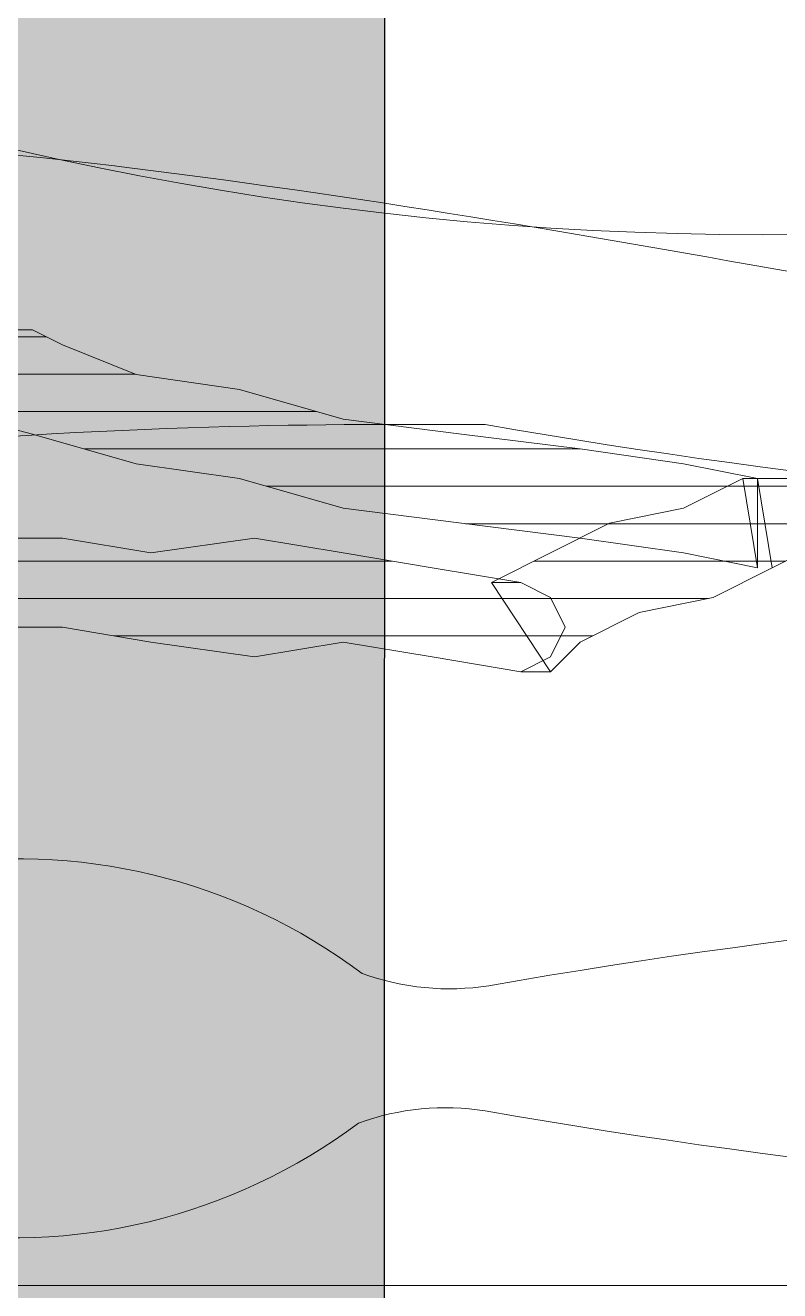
# Model space of a CAD drawing. Header units: centimetres. Extents: x 54005 to 61405, y 90310 to 94744.
# Drawn here: x 56647.44 to 56649.963, y 91600.842 to 91605.072 of the extents above; entities that cross this region are included whole.
import ezdxf

# ---------------------------------------------------------------- set-up
doc = ezdxf.new("R2010")
doc.units = ezdxf.units.CM
doc.header["$LTSCALE"] = 25
doc.linetypes.add('DASHDOT2', pattern=[0.5, 0.25, -0.125, 0, -0.125])
doc.layers.get('0').update_dxf_attribs({"lineweight": 0})
doc.layers.add('BA_axis', color=5, linetype='DASHDOT2')
doc.layers.add('OC-Mutfak_Ekipman', color=252, linetype='Continuous')
pattern_1 = [(360, (-5108.51305, -673.59423), (1e-16, 0.125), [25])]

# ---------------------------------------------------------------- blocks, each defined once
blk = doc.blocks.new('salatabar')
at = {"layer": 'OC-Mutfak_Ekipman'}
h = blk.add_hatch(color=256, dxfattribs=at)
h.dxf.hatch_style = 1
h.paths.add_polyline_path([(93394.0447, -80809.4894, 0.414212), (93393.0448, -80808.4893, 0.41421), (93392.0447, -80809.4893), (93392.0331, -80957.4893, 0.414217), (93393.0331, -80958.4893, 0.414216), (93394.0331, -80957.4894)])
h.paths.add_polyline_path([(93402.0447, -80809.4899, 0.414217), (93401.0448, -80808.4899, 0.414216), (93400.0447, -80809.4898), (93400.0331, -80957.4898, 0.414212), (93401.0331, -80958.4899, 0.41421), (93402.0331, -80957.4899)])
h.paths.add_polyline_path([(93410.0447, -80809.4905, 0.414217), (93409.0448, -80808.4904, 0.41421), (93408.0447, -80809.4903), (93408.0331, -80957.4903, 0.414217), (93409.0331, -80958.4904, 0.41421), (93410.0331, -80957.4905)])
h.paths.add_polyline_path([(93416.0331, -80957.4908, 0.414217), (93417.0331, -80958.4909, 0.41421), (93418.0331, -80957.491), (93418.0447, -80809.491, 0.414217), (93417.0448, -80808.4909, 0.41421), (93416.0447, -80809.4908)])
h.paths.add_polyline_path([(93426.0447, -80809.4915, 0.414217), (93425.0448, -80808.4914, 0.41421), (93424.0447, -80809.4913), (93424.0331, -80957.4913, 0.414217), (93425.0331, -80958.4914, 0.41421), (93426.0331, -80957.4915)])
blk.add_line((93400.0447, -80809.4898), (93400.0331, -80957.4898), dxfattribs=at)
blk = doc.blocks.new('by')
at = {"ltscale": 30}
h = blk.add_hatch(dxfattribs=at)
h.set_pattern_fill('DC_LINES', color=256, scale=0.1, style=0)
h.set_pattern_definition(pattern_1)
edge = h.paths.add_edge_path(flags=0)
edge.add_line((6369.6843, 2202.5524), (6369.7331, 2202.5524))
edge.add_line((6369.7331, 2202.5524), (6369.8327, 2202.5028))
edge.add_line((6369.8327, 2202.5028), (6370.0798, 2202.4034))
edge.add_line((6370.0798, 2202.4034), (6370.4255, 2202.3538))
edge.add_line((6370.4255, 2202.3538), (6370.7722, 2202.2544))
edge.add_line((6370.7722, 2202.2544), (6371.1677, 2202.2047))
edge.add_line((6371.1677, 2202.2047), (6371.5642, 2202.1551))
edge.add_line((6371.5642, 2202.1551), (6371.9099, 2202.1054))
edge.add_line((6371.9099, 2202.1054), (6372.1579, 2202.0557))
edge.add_line((6372.1579, 2202.0557), (6372.1579, 2201.7576))
edge.add_line((6372.1579, 2201.7576), (6371.9099, 2201.8073))
edge.add_line((6371.9099, 2201.8073), (6371.5642, 2201.857))
edge.add_line((6371.5642, 2201.857), (6371.1677, 2201.9067))
edge.add_line((6371.1677, 2201.9067), (6370.7722, 2201.9564))
edge.add_line((6370.7722, 2201.9564), (6370.4255, 2202.0557))
edge.add_line((6370.4255, 2202.0557), (6370.0798, 2202.1054))
edge.add_line((6370.0798, 2202.1054), (6369.7331, 2202.2047))
edge.add_line((6369.7331, 2202.2047), (6369.5359, 2202.2544))
edge.add_line((6369.5359, 2202.2544), (6369.5847, 2202.2544))
h = blk.add_hatch(dxfattribs=at)
h.set_pattern_fill('DC_LINES', color=256, scale=0.1, style=0)
h.set_pattern_definition(pattern_1)
edge = h.paths.add_edge_path(flags=0)
edge.add_line((6369.6843, 2202.5524), (6369.7331, 2202.5524))
edge.add_line((6369.7331, 2202.5524), (6369.8327, 2202.5028))
edge.add_line((6369.8327, 2202.5028), (6370.0798, 2202.4034))
edge.add_line((6370.0798, 2202.4034), (6370.4255, 2202.3538))
edge.add_line((6370.4255, 2202.3538), (6370.7722, 2202.2544))
edge.add_line((6370.7722, 2202.2544), (6371.1677, 2202.2047))
edge.add_line((6371.1677, 2202.2047), (6371.5642, 2202.1551))
edge.add_line((6371.5642, 2202.1551), (6371.9099, 2202.1054))
edge.add_line((6371.9099, 2202.1054), (6372.1579, 2202.0557))
edge.add_line((6372.1579, 2202.0557), (6372.1579, 2201.7576))
edge.add_line((6372.1579, 2201.7576), (6371.9099, 2201.8073))
edge.add_line((6371.9099, 2201.8073), (6371.5642, 2201.857))
edge.add_line((6371.5642, 2201.857), (6371.1677, 2201.9067))
edge.add_line((6371.1677, 2201.9067), (6370.7722, 2201.9564))
edge.add_line((6370.7722, 2201.9564), (6370.4255, 2202.0557))
edge.add_line((6370.4255, 2202.0557), (6370.0798, 2202.1054))
edge.add_line((6370.0798, 2202.1054), (6369.7331, 2202.2047))
edge.add_line((6369.7331, 2202.2047), (6369.5359, 2202.2544))
edge.add_line((6369.5359, 2202.2544), (6369.5847, 2202.2544))
h = blk.add_hatch(dxfattribs=at)
h.set_pattern_fill('DC_LINES', color=256, scale=0.1, style=0)
h.set_pattern_definition(pattern_1)
edge = h.paths.add_edge_path(flags=0)
edge.add_line((6372.1579, 2202.0557), (6372.2068, 2201.7576))
edge.add_line((6372.2068, 2201.7576), (6372.0095, 2201.6583))
edge.add_line((6372.0095, 2201.6583), (6371.7614, 2201.6087))
edge.add_line((6371.7614, 2201.6087), (6371.5642, 2201.5093))
edge.add_line((6371.5642, 2201.5093), (6371.4646, 2201.4099))
edge.add_line((6371.4646, 2201.4099), (6371.2673, 2201.708))
edge.add_line((6371.2673, 2201.708), (6371.4646, 2201.8073))
edge.add_line((6371.4646, 2201.8073), (6371.6628, 2201.9067))
edge.add_line((6371.6628, 2201.9067), (6371.9099, 2201.9564))
edge.add_line((6371.9099, 2201.9564), (6372.1081, 2202.0557))
edge.add_line((6372.1081, 2202.0557), (6372.1579, 2201.7576))
edge.add_line((6372.1579, 2201.7576), (6372.1081, 2202.0557))
edge.add_line((6372.1081, 2202.0557), (6372.2566, 2202.0557))
edge.add_line((6372.2566, 2202.0557), (6372.3064, 2201.9564))
edge.add_line((6372.3064, 2201.9564), (6372.3064, 2201.8073))
edge.add_line((6372.3064, 2201.8073), (6372.2068, 2201.7576))
h = blk.add_hatch(dxfattribs=at)
h.set_pattern_fill('DC_LINES', color=256, scale=0.1, style=0)
h.set_pattern_definition(pattern_1)
edge = h.paths.add_edge_path(flags=0)
edge.add_line((6372.1579, 2202.0557), (6372.2068, 2201.7576))
edge.add_line((6372.2068, 2201.7576), (6372.0095, 2201.6583))
edge.add_line((6372.0095, 2201.6583), (6371.7614, 2201.6087))
edge.add_line((6371.7614, 2201.6087), (6371.5642, 2201.5093))
edge.add_line((6371.5642, 2201.5093), (6371.4646, 2201.4099))
edge.add_line((6371.4646, 2201.4099), (6371.2673, 2201.708))
edge.add_line((6371.2673, 2201.708), (6371.4646, 2201.8073))
edge.add_line((6371.4646, 2201.8073), (6371.6628, 2201.9067))
edge.add_line((6371.6628, 2201.9067), (6371.9099, 2201.9564))
edge.add_line((6371.9099, 2201.9564), (6372.1081, 2202.0557))
edge.add_line((6372.1081, 2202.0557), (6372.1579, 2201.7576))
edge.add_line((6372.1579, 2201.7576), (6372.1081, 2202.0557))
edge.add_line((6372.1081, 2202.0557), (6372.2566, 2202.0557))
edge.add_line((6372.2566, 2202.0557), (6372.3064, 2201.9564))
edge.add_line((6372.3064, 2201.9564), (6372.3064, 2201.8073))
edge.add_line((6372.3064, 2201.8073), (6372.2068, 2201.7576))
h = blk.add_hatch(dxfattribs=at)
h.set_pattern_fill('DC_LINES', color=256, scale=0.1, style=0)
h.set_pattern_definition(pattern_1)
edge = h.paths.add_edge_path(flags=0)
edge.add_line((6371.4646, 2201.4099), (6371.3659, 2201.4099))
edge.add_line((6371.3659, 2201.4099), (6371.0691, 2201.4596))
edge.add_line((6371.0691, 2201.4596), (6370.7722, 2201.5093))
edge.add_line((6370.7722, 2201.5093), (6370.4753, 2201.4596))
edge.add_line((6370.4753, 2201.4596), (6370.1286, 2201.5093))
edge.add_line((6370.1286, 2201.5093), (6369.8327, 2201.559))
edge.add_line((6369.8327, 2201.559), (6369.5359, 2201.559))
edge.add_line((6369.5359, 2201.559), (6369.239, 2201.5093))
edge.add_line((6369.239, 2201.5093), (6368.9909, 2201.5093))
edge.add_line((6368.9909, 2201.5093), (6368.9909, 2201.8073))
edge.add_line((6368.9909, 2201.8073), (6369.239, 2201.8073))
edge.add_line((6369.239, 2201.8073), (6369.5359, 2201.857))
edge.add_line((6369.5359, 2201.857), (6369.8327, 2201.857))
edge.add_line((6369.8327, 2201.857), (6370.1286, 2201.8073))
edge.add_line((6370.1286, 2201.8073), (6370.4753, 2201.857))
edge.add_line((6370.4753, 2201.857), (6370.7722, 2201.8073))
edge.add_line((6370.7722, 2201.8073), (6371.0691, 2201.7576))
edge.add_line((6371.0691, 2201.7576), (6371.3659, 2201.708))
edge.add_line((6371.3659, 2201.708), (6371.2673, 2201.708))
edge.add_line((6371.2673, 2201.708), (6371.3659, 2201.708))
edge.add_line((6371.3659, 2201.708), (6371.4646, 2201.6583))
edge.add_line((6371.4646, 2201.6583), (6371.5144, 2201.559))
edge.add_line((6371.5144, 2201.559), (6371.4646, 2201.4596))
edge.add_line((6371.4646, 2201.4596), (6371.3659, 2201.4099))
h = blk.add_hatch(dxfattribs=at)
h.set_pattern_fill('DC_LINES', color=256, scale=0.1, style=0)
h.set_pattern_definition(pattern_1)
edge = h.paths.add_edge_path(flags=0)
edge.add_line((6371.4646, 2201.4099), (6371.3659, 2201.4099))
edge.add_line((6371.3659, 2201.4099), (6371.0691, 2201.4596))
edge.add_line((6371.0691, 2201.4596), (6370.7722, 2201.5093))
edge.add_line((6370.7722, 2201.5093), (6370.4753, 2201.4596))
edge.add_line((6370.4753, 2201.4596), (6370.1286, 2201.5093))
edge.add_line((6370.1286, 2201.5093), (6369.8327, 2201.559))
edge.add_line((6369.8327, 2201.559), (6369.5359, 2201.559))
edge.add_line((6369.5359, 2201.559), (6369.239, 2201.5093))
edge.add_line((6369.239, 2201.5093), (6368.9909, 2201.5093))
edge.add_line((6368.9909, 2201.5093), (6368.9909, 2201.8073))
edge.add_line((6368.9909, 2201.8073), (6369.239, 2201.8073))
edge.add_line((6369.239, 2201.8073), (6369.5359, 2201.857))
edge.add_line((6369.5359, 2201.857), (6369.8327, 2201.857))
edge.add_line((6369.8327, 2201.857), (6370.1286, 2201.8073))
edge.add_line((6370.1286, 2201.8073), (6370.4753, 2201.857))
edge.add_line((6370.4753, 2201.857), (6370.7722, 2201.8073))
edge.add_line((6370.7722, 2201.8073), (6371.0691, 2201.7576))
edge.add_line((6371.0691, 2201.7576), (6371.3659, 2201.708))
edge.add_line((6371.3659, 2201.708), (6371.2673, 2201.708))
edge.add_line((6371.2673, 2201.708), (6371.3659, 2201.708))
edge.add_line((6371.3659, 2201.708), (6371.4646, 2201.6583))
edge.add_line((6371.4646, 2201.6583), (6371.5144, 2201.559))
edge.add_line((6371.5144, 2201.559), (6371.4646, 2201.4596))
edge.add_line((6371.4646, 2201.4596), (6371.3659, 2201.4099))
for p, q in [((6369.6843, 2202.5524, -4.5045), (6369.7331, 2202.5524, -4.5045)), ((6369.6843, 2202.5524, -4.5045), (6369.7331, 2202.5524, -4.5045)), ((6369.7331, 2202.5524, -4.5045), (6369.8327, 2202.5028, -4.5045)), ((6369.7331, 2202.5524, -4.5045), (6369.8327, 2202.5028, -4.5045)), ((6369.8327, 2202.5028, -4.5045), (6370.0798, 2202.4034, -4.5045)), ((6369.8327, 2202.5028, -4.5045), (6370.0798, 2202.4034, -4.5045)), ((6370.0798, 2202.4034, -4.5045), (6370.4255, 2202.3538, -4.5045)), ((6370.0798, 2202.4034, -4.5045), (6370.4255, 2202.3538, -4.5045)), ((6370.4255, 2202.3538, -4.5045), (6370.7722, 2202.2544, -4.5045)), ((6370.4255, 2202.3538, -4.5045), (6370.7722, 2202.2544, -4.5045)), ((6369.7331, 2202.2047, -4.5045), (6369.5359, 2202.2544, -4.5045)), ((6369.7331, 2202.2047, -4.5045), (6369.5359, 2202.2544, -4.5045)), ((6370.7722, 2202.2544, -4.5045), (6371.1677, 2202.2047, -4.5045)), ((6370.7722, 2202.2544, -4.5045), (6371.1677, 2202.2047, -4.5045)), ((6370.0798, 2202.1054, -4.5045), (6369.7331, 2202.2047, -4.5045)), ((6370.0798, 2202.1054, -4.5045), (6369.7331, 2202.2047, -4.5045)), ((6371.1677, 2202.2047, -4.5045), (6371.5642, 2202.1551, -4.5045)), ((6371.1677, 2202.2047, -4.5045), (6371.5642, 2202.1551, -4.5045)), ((6371.5642, 2202.1551, -4.5045), (6371.9099, 2202.1054, -4.5045)), ((6371.5642, 2202.1551, -4.5045), (6371.9099, 2202.1054, -4.5045)), ((6370.4255, 2202.0557, -4.5045), (6370.0798, 2202.1054, -4.5045)), ((6370.4255, 2202.0557, -4.5045), (6370.0798, 2202.1054, -4.5045)), ((6371.9099, 2202.1054, -4.5045), (6372.1579, 2202.0557, -4.5045)), ((6371.9099, 2202.1054, -4.5045), (6372.1579, 2202.0557, -4.5045)), ((6370.7722, 2201.9564, -4.5045), (6370.4255, 2202.0557, -4.5045)), ((6370.7722, 2201.9564, -4.5045), (6370.4255, 2202.0557, -4.5045)), ((6371.9099, 2201.9564, -4.5045), (6372.1081, 2202.0557, -4.5045)), ((6371.9099, 2201.9564, -4.5045), (6372.1081, 2202.0557, -4.5045)), ((6372.1081, 2202.0557, -4.5045), (6372.1579, 2201.7576, -4.5045)), ((6372.1579, 2201.7576, -4.5045), (6372.1081, 2202.0557, -4.5045)), ((6372.1081, 2202.0557, -4.5045), (6372.2566, 2202.0557, -4.5045)), ((6372.1081, 2202.0557, -4.5045), (6372.1579, 2201.7576, -4.5045)), ((6372.1579, 2201.7576, -4.5045), (6372.1081, 2202.0557, -4.5045)), ((6372.1081, 2202.0557, -4.5045), (6372.2566, 2202.0557, -4.5045)), ((6372.1579, 2202.0557, -4.5045), (6372.2068, 2201.7576, -4.5045)), ((6372.2068, 2201.7576, -4.5045), (6372.1579, 2202.0557, -4.5045)), ((6372.1579, 2202.0557, -4.5045), (6372.1579, 2202.0557, -4.5045)), ((6372.1579, 2202.0557, -4.5045), (6372.1579, 2201.7576, -4.5045)), ((6372.1579, 2202.0557, -4.5045), (6372.1579, 2201.7576, -4.5045)), ((6372.1579, 2202.0557, -4.5045), (6372.2068, 2201.7576, -4.5045)), ((6372.2068, 2201.7576, -4.5045), (6372.1579, 2202.0557, -4.5045)), ((6372.1579, 2202.0557, -4.5045), (6372.1579, 2202.0557, -4.5045)), ((6371.1677, 2201.9067, -4.5045), (6370.7722, 2201.9564, -4.5045)), ((6371.1677, 2201.9067, -4.5045), (6370.7722, 2201.9564, -4.5045)), ((6371.6628, 2201.9067, -4.5045), (6371.9099, 2201.9564, -4.5045)), ((6371.6628, 2201.9067, -4.5045), (6371.9099, 2201.9564, -4.5045)), ((6371.5642, 2201.857, -4.5045), (6371.1677, 2201.9067, -4.5045)), ((6371.5642, 2201.857, -4.5045), (6371.1677, 2201.9067, -4.5045)), ((6371.4646, 2201.8073, -4.5045), (6371.6628, 2201.9067, -4.5045)), ((6371.4646, 2201.8073, -4.5045), (6371.6628, 2201.9067, -4.5045)), ((6369.5359, 2201.857, -4.5045), (6369.8327, 2201.857, -4.5045)), ((6369.5359, 2201.857, -4.5045), (6369.8327, 2201.857, -4.5045)), ((6369.8327, 2201.857, -4.5045), (6370.1286, 2201.8073, -4.5045)), ((6369.8327, 2201.857, -4.5045), (6370.1286, 2201.8073, -4.5045)), ((6370.1286, 2201.8073, -4.5045), (6370.4753, 2201.857, -4.5045)), ((6370.1286, 2201.8073, -4.5045), (6370.4753, 2201.857, -4.5045)), ((6370.4753, 2201.857, -4.5045), (6370.7722, 2201.8073, -4.5045)), ((6370.4753, 2201.857, -4.5045), (6370.7722, 2201.8073, -4.5045)), ((6371.9099, 2201.8073, -4.5045), (6371.5642, 2201.857, -4.5045)), ((6371.9099, 2201.8073, -4.5045), (6371.5642, 2201.857, -4.5045)), ((6370.7722, 2201.8073, -4.5045), (6371.0691, 2201.7576, -4.5045)), ((6370.7722, 2201.8073, -4.5045), (6371.0691, 2201.7576, -4.5045)), ((6371.2673, 2201.708, -4.5045), (6371.4646, 2201.8073, -4.5045)), ((6371.2673, 2201.708, -4.5045), (6371.4646, 2201.8073, -4.5045)), ((6372.1579, 2201.7576, -4.5045), (6371.9099, 2201.8073, -4.5045)), ((6372.1579, 2201.7576, -4.5045), (6371.9099, 2201.8073, -4.5045)), ((6372.3064, 2201.8073, -4.5045), (6372.2068, 2201.7576, -4.5045)), ((6372.3064, 2201.8073, -4.5045), (6372.2068, 2201.7576, -4.5045)), ((6371.0691, 2201.7576, -4.5045), (6371.3659, 2201.708, -4.5045)), ((6371.0691, 2201.7576, -4.5045), (6371.3659, 2201.708, -4.5045)), ((6372.2068, 2201.7576, -4.5045), (6372.0095, 2201.6583, -4.5045)), ((6372.2068, 2201.7576, -4.5045), (6372.0095, 2201.6583, -4.5045)), ((6371.4646, 2201.4099, -4.5045), (6371.2673, 2201.708, -4.5045)), ((6371.3659, 2201.708, -4.5045), (6371.2673, 2201.708, -4.5045)), ((6371.2673, 2201.708, -4.5045), (6371.3659, 2201.708, -4.5045)), ((6371.3659, 2201.708, -4.5045), (6371.2673, 2201.708, -4.5045)), ((6371.2673, 2201.708, -4.5045), (6371.3659, 2201.708, -4.5045)), ((6371.4646, 2201.4099, -4.5045), (6371.2673, 2201.708, -4.5045)), ((6371.3659, 2201.708, -4.5045), (6371.4646, 2201.6583, -4.5045)), ((6371.3659, 2201.708, -4.5045), (6371.4646, 2201.6583, -4.5045)), ((6371.4646, 2201.6583, -4.5045), (6371.5144, 2201.559, -4.5045)), ((6371.4646, 2201.6583, -4.5045), (6371.5144, 2201.559, -4.5045)), ((6372.0095, 2201.6583, -4.5045), (6371.7614, 2201.6087, -4.5045)), ((6372.0095, 2201.6583, -4.5045), (6371.7614, 2201.6087, -4.5045)), ((6371.7614, 2201.6087, -4.5045), (6371.5642, 2201.5093, -4.5045)), ((6371.7614, 2201.6087, -4.5045), (6371.5642, 2201.5093, -4.5045)), ((6369.8327, 2201.559, -4.5045), (6369.5359, 2201.559, -4.5045)), ((6369.8327, 2201.559, -4.5045), (6369.5359, 2201.559, -4.5045)), ((6370.1286, 2201.5093, -4.5045), (6369.8327, 2201.559, -4.5045)), ((6370.1286, 2201.5093, -4.5045), (6369.8327, 2201.559, -4.5045)), ((6371.5144, 2201.559, -4.5045), (6371.4646, 2201.4596, -4.5045)), ((6371.5144, 2201.559, -4.5045), (6371.4646, 2201.4596, -4.5045)), ((6370.4753, 2201.4596, -4.5045), (6370.1286, 2201.5093, -4.5045)), ((6370.4753, 2201.4596, -4.5045), (6370.1286, 2201.5093, -4.5045)), ((6370.7722, 2201.5093, -4.5045), (6370.4753, 2201.4596, -4.5045)), ((6370.7722, 2201.5093, -4.5045), (6370.4753, 2201.4596, -4.5045)), ((6371.0691, 2201.4596, -4.5045), (6370.7722, 2201.5093, -4.5045)), ((6371.0691, 2201.4596, -4.5045), (6370.7722, 2201.5093, -4.5045)), ((6371.5642, 2201.5093, -4.5045), (6371.4646, 2201.4099, -4.5045)), ((6371.5642, 2201.5093, -4.5045), (6371.4646, 2201.4099, -4.5045)), ((6371.3659, 2201.4099, -4.5045), (6371.0691, 2201.4596, -4.5045)), ((6371.3659, 2201.4099, -4.5045), (6371.0691, 2201.4596, -4.5045)), ((6371.4646, 2201.4596, -4.5045), (6371.3659, 2201.4099, -4.5045)), ((6371.4646, 2201.4596, -4.5045), (6371.3659, 2201.4099, -4.5045)), ((6371.4646, 2201.4099, -4.5045), (6371.3659, 2201.4099, -4.5045)), ((6371.3659, 2201.4099, -4.5045), (6371.4646, 2201.4099, -4.5045)), ((6371.4646, 2201.4099, -4.5045), (6371.3659, 2201.4099, -4.5045)), ((6371.3659, 2201.4099, -4.5045), (6371.4646, 2201.4099, -4.5045)), ((6371.4646, 2201.4099, -4.5045), (6371.4646, 2201.4099, -4.5045)), ((6371.4646, 2201.4099, -4.5045), (6371.4646, 2201.4099, -4.5045))]:
    blk.add_line(p, q, dxfattribs=at)
at = {"ltscale": 30, "elevation": -4.5045}
blk.add_lwpolyline([(6379.3575, 2199.3592), (6358.3575, 2199.3592, -0.414214), (6353.3575, 2204.3592), (6353.3575, 2241.3592, -0.414214), (6358.3575, 2246.3592), (6379.3575, 2246.3592, -0.414214), (6384.3575, 2241.3592), (6384.3575, 2204.3592, -0.414214)], format="xyb", close=True, dxfattribs=at)
at = {"ltscale": 30}
blk.add_circle((6372.1727, 2213.8709, -4.5045), 11, dxfattribs=at)
for centre, radius, start, end in [((6375.0726, 2224.1272, -4.5045), 22.2226, 260.08633, 277.12712), ((6369.6837, 2198.8652, -4.5045), 1.92, 53.1475, 99.6617), ((6375.0848, 2178.4701, -4.5045), 22.2226, 82.90463, 99.91367), ((6371.1259, 2201.1996, -4.5045), 0.8492, 249.9904, 279.0141), ((6371.1136, 2199.1037, -4.5045), 0.8492, 80.9859, 110.0096), ((6375.0726, 2221.8332, -4.5045), 22.2226, 260.08633, 277.12712), ((6369.6715, 2201.4381, -4.5045), 1.92, 260.3383, 306.8525)]:
    blk.add_arc(centre, radius, start, end, dxfattribs=at)
blk.add_open_spline([(6371.2467, 2202.2365, -4.5045), (6370.6291, 2202.2381, -4.5045), (6369.6998, 2202.2405, -4.5045), (6367.2972, 2201.9731, -4.5045), (6367.9827, 2202.5829, -4.5045), (6368.5336, 2203.2537, -4.5045), (6370.3577, 2203.0877, -4.5045), (6371.6602, 2202.8553, -4.5045), (6372.4108, 2202.7213, -4.5045)], degree=3, knots=[0, 0, 0, 0, 2.397924, 3.60794, 4.016411, 4.564174, 6.316969, 8.70047, 8.70047, 8.70047, 8.70047], dxfattribs=at)

msp = doc.modelspace()

# ---------------------------------------------------------------- block references
msp.add_blockref('by', (50277.7312, 89401.5008, 4.5045))
at = {"layer": 'BA_axis', "linetype": 'ByBlock', "rotation": 180}
msp.add_blockref('salatabar', (150048.684, 10761.2009), dxfattribs=at)

doc.saveas('drawing.dxf')
